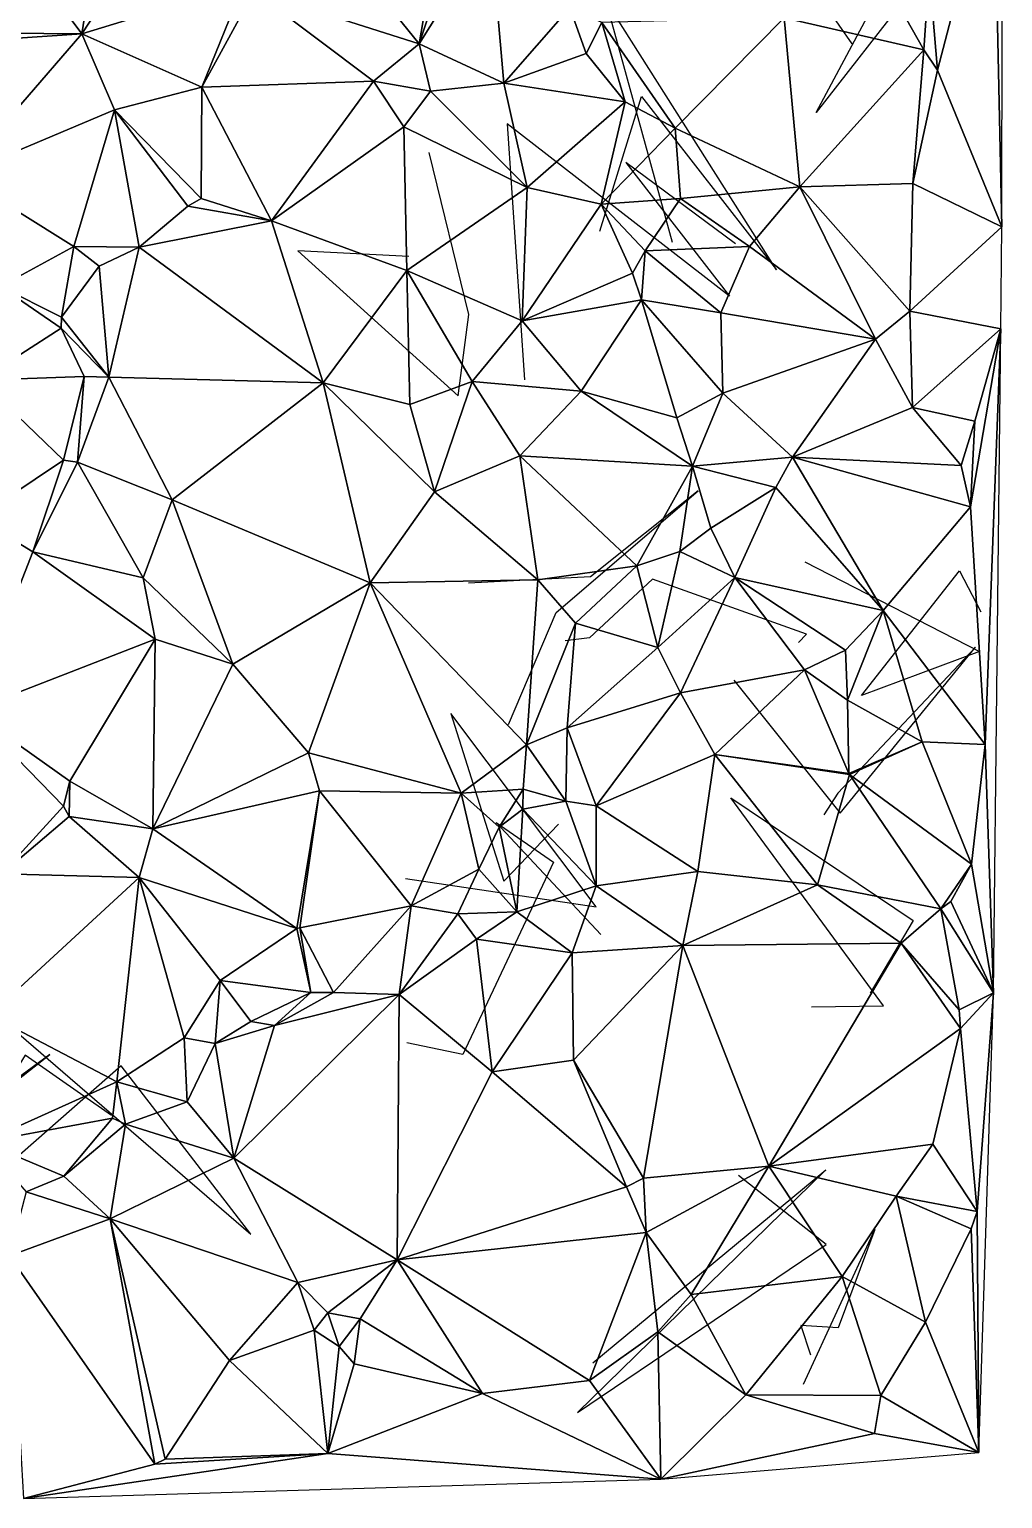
# Model space of a CAD drawing. Header units: metres. Extents: x -15.8 to 15.5, y -15.8 to 15.9.
# Drawn here: x 8.16 to 14.99, y -14.99 to -4.68 of the extents above; entities that cross this region are included whole.
import ezdxf

# ---------------------------------------------------------------- set-up
doc = ezdxf.new("R2010")
doc.units = ezdxf.units.M
doc.layers.add('CRACKS', color=1, linetype='Continuous')
doc.layers.add('STREET_MESH', color=7, linetype='Continuous')

msp = doc.modelspace()

# ---------------------------------------------------------------- linework, layer by layer
at = {"layer": 'CRACKS'}
for points in [[(14.097, -3.666, 0.1), (13.839, -4.396, 0.1), (14.338, -4.419, 0.1), (13.681, -5.263, 0.1), (14.185, -4.321, 0.1)], [(13.934, -4.783, 0.1), (13.295, -3.864, 0.1), (13.297, -4.046, 0.1), (14.778, -4.411, 0.1), (14.99, -3.939, 0.1)], [(12.162, -6.096, 0.1), (12.455, -5.151, 0.1), (13.402, -6.367, 0.1), (12.202, -4.474, 0.1), (12.671, -6.173, 0.1)], [(13.114, -6.186, 0.1), (12.346, -5.615, 0.1), (13.072, -6.552, 0.1), (11.512, -5.344, 0.1), (11.634, -7.14, 0.1)], [(10.821, -6.273, 0.1), (10.042, -6.235, 0.1), (11.168, -7.252, 0.1), (11.242, -6.681, 0.1), (10.964, -5.544, 0.1)], [(11.521, -9.558, 0.1), (11.855, -8.771, 0.1), (12.854, -7.917, 0.1), (12.096, -8.522, 0.1), (11.241, -8.565, 0.1)], [(13.602, -8.417, 0.1), (14.827, -9.046, 0.1), (13.999, -9.353, 0.1), (14.688, -8.48, 0.1), (14.837, -8.768, 0.1)], [(13.556, -8.981, 0.1), (13.614, -8.923, 0.1), (12.533, -8.538, 0.1), (12.089, -8.95, 0.1), (11.919, -8.971, 0.1)], [(13.104, -9.246, 0.1), (13.85, -10.179, 0.1), (14.799, -9.014, 0.1), (13.834, -10.039, 0.1), (13.736, -10.191, 0.1)], [(10.799, -10.637, 0.1), (12.138, -10.836, 0.1), (11.117, -9.481, 0.1), (11.488, -10.657, 0.1), (11.873, -10.256, 0.1)], [(13.648, -11.537, 0.1), (14.154, -11.531, 0.1), (13.081, -10.072, 0.1), (14.363, -10.932, 0.1), (14.061, -11.441, 0.1)], [(12.17, -11.031, 0.1), (11.434, -10.244, 0.1), (11.838, -10.524, 0.1), (11.2, -11.872, 0.1), (10.808, -11.79, 0.1)], [(8.085, -11.727, 0.1), (9.713, -13.133, 0.1), (8.803, -11.953, 0.1), (7.761, -12.865, 0.1), (7.776, -13.017, 0.1)], [(8.736, -12.301, 0.1), (8.129, -11.876, 0.1), (7.972, -12.131, 0.1), (8.301, -11.872, 0.1), (7.335, -12.58, 0.1)], [(12.113, -14.036, 0.1), (13.749, -12.681, 0.1), (12.006, -14.385, 0.1), (13.751, -13.206, 0.1), (13.135, -12.721, 0.1)], [(13.592, -14.184, 0.1), (14.094, -13.099, 0.1), (13.835, -13.789, 0.1), (13.573, -13.774, 0.1), (13.641, -13.98, 0.1)]]:
    msp.add_polyline3d(points, dxfattribs=at)
at = {"layer": 'STREET_MESH'}
for points in [[(14.929, -3.452), (14.984, -6.065), (14.988, -3.055)], [(14.929, -3.452), (14.475, -4.274), (14.532, -4.966)], [(14.984, -6.065), (14.929, -3.452), (14.532, -4.966)], [(8.527, -4.711), (8.698, -3.64), (7.8, -3.734)], [(8.698, -3.64), (8.527, -4.711), (9.043, -3.924)], [(8.527, -4.711), (7.8, -3.734), (7.459, -4.703)], [(10.129, -3.834), (10.894, -4.781), (11.078, -3.716)], [(10.894, -4.781), (11.215, -3.826), (11.078, -3.716)], [(10.894, -4.781), (10.129, -3.834), (9.737, -4.412)], [(11.215, -3.826), (10.894, -4.781), (11.395, -3.983)], [(8.527, -4.711), (9.662, -4.364), (9.043, -3.924)], [(10.894, -4.781), (11.489, -5.059), (11.395, -3.983)], [(11.489, -5.059), (11.953, -4.53), (11.395, -3.983)], [(14.436, -4.824), (14.475, -4.274), (14.268, -4.528)], [(14.475, -4.274), (14.436, -4.824), (14.532, -4.966)], [(8.527, -4.711), (9.368, -5.085), (9.662, -4.364)], [(9.662, -4.364), (9.368, -5.085), (9.737, -4.412)], [(9.368, -5.085), (10.574, -5.043), (9.737, -4.412)], [(10.574, -5.043), (10.894, -4.781), (9.737, -4.412)], [(12.067, -4.849), (11.953, -4.53), (11.489, -5.059)], [(12.067, -4.849), (12.176, -4.632), (11.953, -4.53)], [(14.436, -4.824), (14.268, -4.528), (13.456, -4.599)], [(12.176, -4.632), (12.067, -4.849), (12.341, -5.19)], [(12.176, -4.632), (12.691, -5.373), (13.456, -4.599)], [(12.691, -5.373), (12.176, -4.632), (12.341, -5.19)], [(12.691, -5.373), (13.566, -5.785), (13.456, -4.599)], [(13.566, -5.785), (14.436, -4.824), (13.456, -4.599)], [(7.517, -4.779), (8.527, -4.711), (7.459, -4.703)], [(7.669, -5.703), (8.527, -4.711), (7.517, -4.779)], [(8.527, -4.711), (7.669, -5.703), (8.756, -5.245)], [(9.368, -5.085), (8.527, -4.711), (8.756, -5.245)], [(10.574, -5.043), (10.973, -5.114), (10.894, -4.781)], [(10.894, -4.781), (10.973, -5.114), (11.489, -5.059)], [(14.436, -4.824), (13.566, -5.785), (14.359, -5.762)], [(14.436, -4.824), (14.359, -5.762), (14.532, -4.966)], [(12.067, -4.849), (11.489, -5.059), (12.341, -5.19)], [(9.858, -6.024), (10.574, -5.043), (9.368, -5.085)], [(10.574, -5.043), (9.858, -6.024), (10.788, -5.364)], [(10.973, -5.114), (10.574, -5.043), (10.788, -5.364)], [(14.359, -5.762), (14.984, -6.065), (14.532, -4.966)], [(9.364, -5.868), (9.368, -5.085), (8.756, -5.245)], [(9.364, -5.868), (9.858, -6.024), (9.368, -5.085)], [(11.653, -5.79), (10.973, -5.114), (10.788, -5.364)], [(11.489, -5.059), (10.973, -5.114), (11.653, -5.79)], [(11.489, -5.059), (11.653, -5.79), (12.341, -5.19)], [(8.756, -5.245), (7.669, -5.703), (8.47, -6.205)], [(8.93, -6.208), (8.756, -5.245), (8.47, -6.205)], [(9.27, -5.922), (8.756, -5.245), (8.93, -6.208)], [(9.27, -5.922), (9.364, -5.868), (8.756, -5.245)], [(11.653, -5.79), (12.172, -5.906), (12.341, -5.19)], [(12.172, -5.906), (12.691, -5.373), (12.341, -5.19)], [(9.858, -6.024), (10.809, -6.373), (10.788, -5.364)], [(10.809, -6.373), (11.653, -5.79), (10.788, -5.364)], [(12.728, -5.867), (12.691, -5.373), (12.172, -5.906)], [(12.691, -5.373), (12.728, -5.867), (13.566, -5.785)], [(7.669, -5.703), (7.957, -6.484), (8.47, -6.205)], [(14.359, -5.762), (13.566, -5.785), (14.339, -6.658)], [(14.984, -6.065), (14.359, -5.762), (14.339, -6.658)], [(9.364, -5.868), (9.27, -5.922), (9.858, -6.024)], [(11.653, -5.79), (10.809, -6.373), (11.618, -6.725)], [(12.172, -5.906), (11.653, -5.79), (11.618, -6.725)], [(12.728, -5.867), (12.172, -5.906), (12.481, -6.235)], [(13.214, -6.205), (12.728, -5.867), (12.481, -6.235)], [(12.728, -5.867), (13.214, -6.205), (13.566, -5.785)], [(13.214, -6.205), (14.098, -6.855), (13.566, -5.785)], [(13.566, -5.785), (14.098, -6.855), (14.339, -6.658)], [(9.858, -6.024), (9.27, -5.922), (8.93, -6.208)], [(12.391, -6.39), (12.172, -5.906), (11.618, -6.725)], [(12.172, -5.906), (12.391, -6.39), (12.481, -6.235)], [(9.858, -6.024), (8.93, -6.208), (10.221, -7.161)], [(10.809, -6.373), (9.858, -6.024), (10.221, -7.161)], [(14.978, -6.782), (14.984, -6.065), (14.339, -6.658)], [(7.957, -6.484), (8.383, -6.699), (8.47, -6.205)], [(8.383, -6.699), (8.648, -6.343), (8.47, -6.205)], [(8.648, -6.343), (8.93, -6.208), (8.47, -6.205)], [(8.648, -6.343), (8.717, -7.121), (8.93, -6.208)], [(8.93, -6.208), (8.717, -7.121), (10.221, -7.161)], [(12.391, -6.39), (12.454, -6.579), (12.481, -6.235)], [(12.481, -6.235), (12.454, -6.579), (13.012, -6.67)], [(13.214, -6.205), (12.481, -6.235), (13.012, -6.67)], [(14.098, -6.855), (13.214, -6.205), (13.012, -6.67)], [(8.383, -6.699), (8.717, -7.121), (8.648, -6.343)], [(10.829, -7.313), (10.809, -6.373), (10.221, -7.161)], [(10.809, -6.373), (11.266, -7.15), (11.618, -6.725)], [(10.829, -7.313), (11.266, -7.15), (10.809, -6.373)], [(12.454, -6.579), (12.391, -6.39), (11.618, -6.725)], [(7.813, -7.142), (8.381, -6.776), (7.957, -6.484)], [(8.381, -6.776), (8.383, -6.699), (7.957, -6.484)], [(12.031, -7.218), (12.454, -6.579), (11.618, -6.725)], [(12.702, -7.407), (12.454, -6.579), (12.031, -7.218)], [(12.454, -6.579), (13.027, -7.232), (13.012, -6.67)], [(12.702, -7.407), (13.027, -7.232), (12.454, -6.579)], [(8.383, -6.699), (8.381, -6.776), (8.717, -7.121)], [(13.027, -7.232), (14.098, -6.855), (13.012, -6.67)], [(14.098, -6.855), (14.357, -7.334), (14.339, -6.658)], [(14.357, -7.334), (14.978, -6.782), (14.339, -6.658)], [(8.381, -6.776), (7.813, -7.142), (8.542, -7.115)], [(8.717, -7.121), (8.381, -6.776), (8.542, -7.115)], [(11.266, -7.15), (12.031, -7.218), (11.618, -6.725)], [(14.357, -7.334), (14.795, -7.429), (14.978, -6.782)], [(14.765, -8.031), (14.867, -9.697), (14.978, -6.782)], [(14.795, -7.429), (14.765, -8.031), (14.978, -6.782)], [(14.867, -9.697), (14.926, -11.44), (14.978, -6.782)], [(13.027, -7.232), (13.514, -7.681), (14.098, -6.855)], [(14.098, -6.855), (13.514, -7.681), (14.357, -7.334)], [(8.398, -7.704), (7.813, -7.142), (7.792, -8.107)], [(7.813, -7.142), (8.398, -7.704), (8.542, -7.115)], [(8.398, -7.704), (8.496, -7.717), (8.542, -7.115)], [(8.496, -7.717), (8.717, -7.121), (8.542, -7.115)], [(8.717, -7.121), (8.496, -7.717), (9.16, -7.98)], [(8.717, -7.121), (9.16, -7.98), (10.221, -7.161)], [(9.16, -7.98), (10.55, -8.563), (10.221, -7.161)], [(10.55, -8.563), (11.002, -7.924), (10.221, -7.161)], [(11.002, -7.924), (10.829, -7.313), (10.221, -7.161)], [(10.829, -7.313), (11.002, -7.924), (11.266, -7.15)], [(11.002, -7.924), (11.601, -7.673), (11.266, -7.15)], [(11.266, -7.15), (11.601, -7.673), (12.031, -7.218)], [(11.601, -7.673), (12.814, -7.746), (12.031, -7.218)], [(12.814, -7.746), (12.702, -7.407), (12.031, -7.218)], [(12.814, -7.746), (13.027, -7.232), (12.702, -7.407)], [(12.814, -7.746), (13.514, -7.681), (13.027, -7.232)], [(13.514, -7.681), (14.699, -7.741), (14.357, -7.334)], [(14.699, -7.741), (14.795, -7.429), (14.357, -7.334)], [(14.795, -7.429), (14.699, -7.741), (14.765, -8.031)], [(8.182, -8.346), (8.398, -7.704), (7.792, -8.107)], [(8.496, -7.717), (8.398, -7.704), (8.182, -8.346)], [(8.957, -8.528), (8.496, -7.717), (8.182, -8.346)], [(8.496, -7.717), (8.957, -8.528), (9.16, -7.98)], [(11.601, -7.673), (11.002, -7.924), (11.727, -8.543)], [(12.423, -8.444), (11.601, -7.673), (11.727, -8.543)], [(12.423, -8.444), (12.814, -7.746), (11.601, -7.673)], [(13.514, -7.681), (12.814, -7.746), (13.399, -7.895)], [(14.151, -8.758), (13.514, -7.681), (13.399, -7.895)], [(14.699, -7.741), (13.514, -7.681), (14.765, -8.031)], [(13.514, -7.681), (14.151, -8.758), (14.765, -8.031)], [(12.723, -8.344), (12.814, -7.746), (12.423, -8.444)], [(12.942, -8.18), (12.814, -7.746), (12.723, -8.344)], [(12.814, -7.746), (12.942, -8.18), (13.399, -7.895)], [(11.727, -8.543), (11.002, -7.924), (10.55, -8.563)], [(12.942, -8.18), (13.111, -8.526), (13.399, -7.895)], [(13.111, -8.526), (14.151, -8.758), (13.399, -7.895)], [(9.16, -7.98), (8.957, -8.528), (9.587, -9.135)], [(10.55, -8.563), (9.16, -7.98), (9.587, -9.135)], [(14.151, -8.758), (14.867, -9.697), (14.765, -8.031)], [(7.745, -9.462), (8.182, -8.346), (7.792, -8.107)], [(12.942, -8.18), (12.723, -8.344), (13.111, -8.526)], [(9.042, -8.959), (8.182, -8.346), (7.745, -9.462)], [(8.957, -8.528), (8.182, -8.346), (9.042, -8.959)], [(12.723, -8.344), (12.423, -8.444), (12.57, -9.017)], [(13.111, -8.526), (12.723, -8.344), (12.57, -9.017)], [(11.991, -8.846), (12.423, -8.444), (11.727, -8.543)], [(12.423, -8.444), (11.991, -8.846), (12.57, -9.017)], [(8.957, -8.528), (9.042, -8.959), (9.587, -9.135)], [(11.648, -9.699), (11.727, -8.543), (10.55, -8.563)], [(11.648, -9.699), (11.991, -8.846), (11.727, -8.543)], [(12.728, -9.336), (13.111, -8.526), (12.57, -9.017)], [(12.728, -9.336), (13.6, -9.174), (13.111, -8.526)], [(13.888, -9.035), (14.151, -8.758), (13.111, -8.526)], [(13.6, -9.174), (13.888, -9.035), (13.111, -8.526)], [(10.117, -9.757), (10.55, -8.563), (9.587, -9.135)], [(10.117, -9.757), (11.19, -10.039), (10.55, -8.563)], [(11.19, -10.039), (11.648, -9.699), (10.55, -8.563)], [(14.151, -8.758), (13.888, -9.035), (13.902, -9.387)], [(14.425, -9.679), (14.151, -8.758), (13.902, -9.387)], [(14.151, -8.758), (14.425, -9.679), (14.867, -9.697)], [(11.648, -9.699), (11.934, -9.581), (11.991, -8.846)], [(11.991, -8.846), (11.934, -9.581), (12.57, -9.017)], [(8.442, -9.954), (9.042, -8.959), (7.745, -9.462)], [(8.442, -9.954), (9.024, -10.29), (9.042, -8.959)], [(9.042, -8.959), (9.024, -10.29), (9.587, -9.135)], [(11.934, -9.581), (12.728, -9.336), (12.57, -9.017)], [(13.888, -9.035), (13.6, -9.174), (13.902, -9.387)], [(9.024, -10.29), (10.117, -9.757), (9.587, -9.135)], [(13.6, -9.174), (12.728, -9.336), (12.969, -9.767)], [(13.6, -9.174), (12.969, -9.767), (13.911, -9.902)], [(13.6, -9.174), (13.911, -9.902), (13.902, -9.387)], [(12.136, -10.127), (12.728, -9.336), (11.934, -9.581)], [(12.728, -9.336), (12.136, -10.127), (12.969, -9.767)], [(7.966, -10.605), (8.397, -10.13), (7.745, -9.462)], [(8.397, -10.13), (8.442, -9.954), (7.745, -9.462)], [(13.911, -9.902), (14.425, -9.679), (13.902, -9.387)], [(11.648, -9.699), (11.924, -10.095), (11.934, -9.581)], [(11.924, -10.095), (12.136, -10.127), (11.934, -9.581)], [(13.911, -9.902), (13.914, -9.907), (14.425, -9.679)], [(14.425, -9.679), (13.914, -9.907), (14.771, -10.538)], [(14.867, -9.697), (14.425, -9.679), (14.771, -10.538)], [(10.117, -9.757), (9.024, -10.29), (10.194, -10.022)], [(10.117, -9.757), (10.194, -10.022), (11.19, -10.039)], [(11.625, -10.012), (11.648, -9.699), (11.19, -10.039)], [(11.625, -10.012), (11.924, -10.095), (11.648, -9.699)], [(12.136, -10.127), (12.85, -10.589), (12.969, -9.767)], [(12.969, -9.767), (12.85, -10.589), (13.691, -10.683)], [(13.914, -9.907), (12.969, -9.767), (13.691, -10.683)], [(12.969, -9.767), (13.914, -9.907), (13.911, -9.902)], [(14.926, -11.44), (14.867, -9.697), (14.771, -10.538)], [(8.397, -10.13), (8.438, -10.203), (8.442, -9.954)], [(8.438, -10.203), (9.024, -10.29), (8.442, -9.954)], [(13.914, -9.907), (13.691, -10.683), (14.557, -10.851)], [(13.914, -9.907), (14.557, -10.851), (14.771, -10.538)], [(10.194, -10.022), (9.024, -10.29), (10.035, -10.989)], [(10.056, -10.983), (10.194, -10.022), (10.035, -10.989)], [(10.194, -10.022), (10.056, -10.983), (10.838, -10.83)], [(10.194, -10.022), (10.838, -10.83), (11.19, -10.039)], [(10.838, -10.83), (11.314, -10.572), (11.19, -10.039)], [(11.456, -10.278), (11.625, -10.012), (11.19, -10.039)], [(11.314, -10.572), (11.456, -10.278), (11.19, -10.039)], [(11.456, -10.278), (11.623, -10.151), (11.625, -10.012)], [(11.623, -10.151), (11.924, -10.095), (11.625, -10.012)], [(11.924, -10.095), (11.623, -10.151), (12.137, -10.69)], [(11.924, -10.095), (12.137, -10.69), (12.136, -10.127)], [(8.438, -10.203), (8.397, -10.13), (7.966, -10.605)], [(8.438, -10.203), (7.966, -10.605), (8.93, -10.63)], [(9.024, -10.29), (8.438, -10.203), (8.93, -10.63)], [(11.623, -10.151), (11.456, -10.278), (11.581, -10.872)], [(11.623, -10.151), (11.581, -10.872), (12.137, -10.69)], [(12.137, -10.69), (12.85, -10.589), (12.136, -10.127)], [(9.024, -10.29), (8.93, -10.63), (10.035, -10.989)], [(11.581, -10.872), (11.456, -10.278), (11.314, -10.572)], [(8.93, -10.63), (7.966, -10.605), (7.878, -11.597)], [(11.166, -10.885), (11.314, -10.572), (10.838, -10.83)], [(11.581, -10.872), (11.314, -10.572), (11.166, -10.885)], [(12.85, -10.589), (12.137, -10.69), (12.745, -11.107)], [(13.691, -10.683), (12.85, -10.589), (12.745, -11.107)], [(14.557, -10.851), (14.627, -10.799), (14.771, -10.538)], [(14.627, -10.799), (14.926, -11.44), (14.771, -10.538)], [(8.772, -12.063), (8.93, -10.63), (7.878, -11.597)], [(8.772, -12.063), (9.246, -11.755), (8.93, -10.63)], [(9.246, -11.755), (9.497, -11.353), (8.93, -10.63)], [(8.93, -10.63), (9.497, -11.353), (10.035, -10.989)], [(12.137, -10.69), (11.581, -10.872), (11.968, -11.158)], [(12.137, -10.69), (11.968, -11.158), (12.745, -11.107)], [(14.277, -11.092), (13.691, -10.683), (12.745, -11.107)], [(13.691, -10.683), (14.277, -11.092), (14.557, -10.851)], [(14.627, -10.799), (14.557, -10.851), (14.926, -11.44)], [(10.056, -10.983), (10.294, -11.438), (10.838, -10.83)], [(10.294, -11.438), (10.755, -11.452), (10.838, -10.83)], [(10.755, -11.452), (11.166, -10.885), (10.838, -10.83)], [(11.296, -11.064), (11.166, -10.885), (10.755, -11.452)], [(11.581, -10.872), (11.166, -10.885), (11.296, -11.064)], [(11.968, -11.158), (11.581, -10.872), (11.296, -11.064)], [(14.557, -10.851), (14.277, -11.092), (14.685, -11.558)], [(14.557, -10.851), (14.685, -11.558), (14.926, -11.44)], [(9.497, -11.353), (10.133, -11.437), (10.035, -10.989)], [(10.133, -11.437), (10.056, -10.983), (10.035, -10.989)], [(10.133, -11.437), (10.294, -11.438), (10.056, -10.983)], [(11.296, -11.064), (10.755, -11.452), (11.407, -11.993)], [(11.968, -11.158), (11.296, -11.064), (11.407, -11.993)], [(11.968, -11.158), (11.977, -11.912), (12.745, -11.107)], [(11.977, -11.912), (12.468, -12.741), (12.745, -11.107)], [(12.745, -11.107), (12.468, -12.741), (13.348, -12.656)], [(14.277, -11.092), (12.745, -11.107), (13.348, -12.656)], [(14.695, -11.691), (14.277, -11.092), (13.348, -12.656)], [(14.277, -11.092), (14.695, -11.691), (14.685, -11.558)], [(11.977, -11.912), (11.968, -11.158), (11.407, -11.993)], [(9.463, -11.795), (9.497, -11.353), (9.246, -11.755)], [(9.713, -11.642), (9.497, -11.353), (9.463, -11.795)], [(9.497, -11.353), (9.713, -11.642), (10.133, -11.437)], [(10.133, -11.437), (9.713, -11.642), (9.879, -11.669)], [(10.294, -11.438), (10.133, -11.437), (9.879, -11.669)], [(10.755, -11.452), (10.294, -11.438), (9.879, -11.669)], [(14.685, -11.558), (14.695, -11.691), (14.926, -11.44)], [(14.695, -11.691), (14.811, -12.973), (14.926, -11.44)], [(14.926, -11.44), (14.811, -12.973), (14.823, -14.665)], [(10.755, -11.452), (9.593, -12.599), (10.741, -13.312)], [(9.593, -12.599), (10.755, -11.452), (9.879, -11.669)], [(10.755, -11.452), (10.741, -13.312), (11.407, -11.993)], [(7.831, -12.487), (8.772, -12.063), (7.878, -11.597)], [(9.713, -11.642), (9.463, -11.795), (9.879, -11.669)], [(9.463, -11.795), (9.593, -12.599), (9.879, -11.669)], [(14.5, -12.502), (14.695, -11.691), (13.348, -12.656)], [(14.695, -11.691), (14.5, -12.502), (14.811, -12.973)], [(9.246, -11.755), (8.772, -12.063), (9.265, -12.204)], [(9.463, -11.795), (9.246, -11.755), (9.265, -12.204)], [(9.593, -12.599), (9.463, -11.795), (9.265, -12.204)], [(12.349, -12.8), (11.977, -11.912), (11.407, -11.993)], [(12.349, -12.8), (12.468, -12.741), (11.977, -11.912)], [(10.741, -13.312), (12.349, -12.8), (11.407, -11.993)], [(8.743, -12.318), (8.772, -12.063), (7.831, -12.487)], [(8.772, -12.063), (8.743, -12.318), (8.834, -12.361)], [(9.265, -12.204), (8.772, -12.063), (8.834, -12.361)], [(9.593, -12.599), (9.265, -12.204), (8.834, -12.361)], [(8.401, -12.727), (8.743, -12.318), (7.831, -12.487)], [(8.743, -12.318), (8.401, -12.727), (8.834, -12.361)], [(8.401, -12.727), (8.726, -13.026), (8.834, -12.361)], [(8.726, -13.026), (9.593, -12.599), (8.834, -12.361)], [(8.135, -12.836), (8.401, -12.727), (7.831, -12.487)], [(14.243, -12.866), (14.5, -12.502), (13.348, -12.656)], [(14.5, -12.502), (14.243, -12.866), (14.811, -12.973)], [(9.593, -12.599), (8.726, -13.026), (10.042, -13.473)], [(10.741, -13.312), (9.593, -12.599), (10.042, -13.473)], [(12.468, -12.741), (12.488, -13.121), (13.348, -12.656)], [(12.488, -13.121), (12.803, -13.555), (13.348, -12.656)], [(13.348, -12.656), (12.803, -13.555), (13.863, -13.43)], [(14.243, -12.866), (13.348, -12.656), (13.863, -13.43)], [(8.401, -12.727), (8.135, -12.836), (8.726, -13.026)], [(12.468, -12.741), (12.349, -12.8), (12.488, -13.121)], [(8.135, -12.836), (8.019, -13.285), (8.726, -13.026)], [(12.488, -13.121), (12.349, -12.8), (10.741, -13.312)], [(14.448, -13.75), (14.243, -12.866), (13.863, -13.43)], [(14.77, -13.095), (14.243, -12.866), (14.448, -13.75)], [(14.243, -12.866), (14.77, -13.095), (14.811, -12.973)], [(14.811, -12.973), (14.77, -13.095), (14.823, -14.665)], [(8.019, -13.285), (9.039, -14.747), (8.726, -13.026)], [(8.726, -13.026), (9.564, -14.019), (10.042, -13.473)], [(9.564, -14.019), (8.726, -13.026), (9.111, -14.711)], [(8.726, -13.026), (9.039, -14.747), (9.111, -14.711)], [(12.089, -14.16), (12.488, -13.121), (10.741, -13.312)], [(12.488, -13.121), (12.089, -14.16), (12.569, -13.817)], [(12.803, -13.555), (12.488, -13.121), (12.569, -13.817)], [(14.77, -13.095), (14.448, -13.75), (14.823, -14.665)], [(9.039, -14.747), (8.019, -13.285), (8.117, -14.988)], [(10.253, -13.684), (10.741, -13.312), (10.042, -13.473)], [(10.253, -13.684), (10.48, -13.726), (10.741, -13.312)], [(10.48, -13.726), (11.34, -14.25), (10.741, -13.312)], [(11.34, -14.25), (12.089, -14.16), (10.741, -13.312)], [(9.564, -14.019), (10.158, -13.807), (10.042, -13.473)], [(10.158, -13.807), (10.253, -13.684), (10.042, -13.473)], [(12.803, -13.555), (13.188, -14.26), (13.863, -13.43)], [(13.188, -14.26), (14.135, -14.264), (13.863, -13.43)], [(14.135, -14.264), (14.448, -13.75), (13.863, -13.43)], [(13.188, -14.26), (12.803, -13.555), (12.569, -13.817)], [(10.158, -13.807), (10.334, -13.92), (10.253, -13.684)], [(10.253, -13.684), (10.334, -13.92), (10.48, -13.726)], [(10.158, -13.807), (9.564, -14.019), (10.254, -14.671)], [(10.334, -13.92), (10.158, -13.807), (10.254, -14.671)], [(10.48, -13.726), (10.334, -13.92), (10.439, -14.043)], [(10.48, -13.726), (10.439, -14.043), (11.34, -14.25)], [(14.448, -13.75), (14.135, -14.264), (14.823, -14.665)], [(12.569, -13.817), (12.089, -14.16), (12.591, -14.852)], [(13.188, -14.26), (12.569, -13.817), (12.591, -14.852)], [(10.439, -14.043), (10.334, -13.92), (10.254, -14.671)], [(9.564, -14.019), (9.111, -14.711), (10.254, -14.671)], [(11.34, -14.25), (10.439, -14.043), (10.254, -14.671)], [(12.089, -14.16), (11.34, -14.25), (12.591, -14.852)], [(11.34, -14.25), (10.254, -14.671), (12.591, -14.852)], [(14.09, -14.532), (13.188, -14.26), (12.591, -14.852)], [(14.135, -14.264), (13.188, -14.26), (14.09, -14.532)], [(14.135, -14.264), (14.09, -14.532), (14.823, -14.665)], [(14.09, -14.532), (12.591, -14.852), (14.823, -14.665)], [(12.591, -14.852), (10.254, -14.671), (8.117, -14.988)], [(10.254, -14.671), (9.039, -14.747), (8.117, -14.988)], [(9.111, -14.711), (9.039, -14.747), (10.254, -14.671)]]:
    msp.add_3dface(points, dxfattribs=at)

doc.saveas('drawing.dxf')
